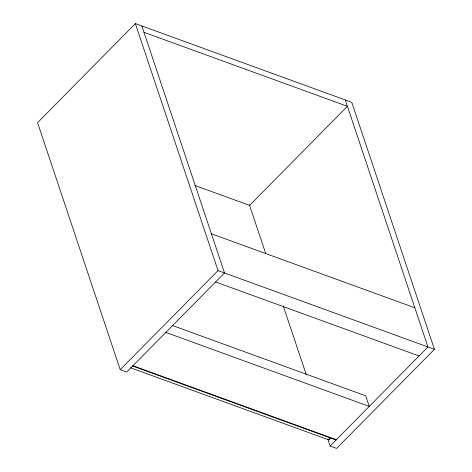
<?xml version="1.0" encoding="UTF-8"?>
<svg xmlns="http://www.w3.org/2000/svg" width="472" height="472" viewBox="0 0 472 472"><rect width="100%" height="100%" fill="white"/><g stroke="black" fill="none" stroke-linecap="round" stroke-linejoin="round"><path stroke-width="0.71" d="M329.952 437.774L329.68 438.37M330.199 437.939L329.781 438.836A1.64 0.991 -70 0 1 328.837 439.792A1.156 0.696 -70 0 1 328.423 439.739M327.798 439.06L330.134 446.04L336.624 448.4L434.429 349.321L351.782 102.318L135.375 23.6L37.571 122.679L120.218 369.682L126.708 372.042L224.513 272.963L141.865 25.96M120.218 369.682L218.023 270.603L135.375 23.6M330.134 446.04L427.939 346.961L345.292 99.958M143.989 32.314L347.416 106.306L249.611 205.385L194.954 185.502M211.409 233.799L414.829 307.791M218.023 270.603L434.429 349.321M215.621 281.973L419.047 355.965M171.973 325.35L365.712 395.819L369.257 406.41L165.831 332.412M132.933 365.741L336.359 439.733M132.638 366.036L336.064 440.034M130.626 367.806L328.518 439.792M249.358 204.618L265.701 253.458M283.206 305.791L306.322 374.868M329.497 438.748A1.162 0.702 -70 0 1 329.238 439.102M329.12 439.208A1.162 0.702 -70 0 1 328.872 439.343A0.667 0.401 -70 0 1 328.742 439.355"/></g></svg>
